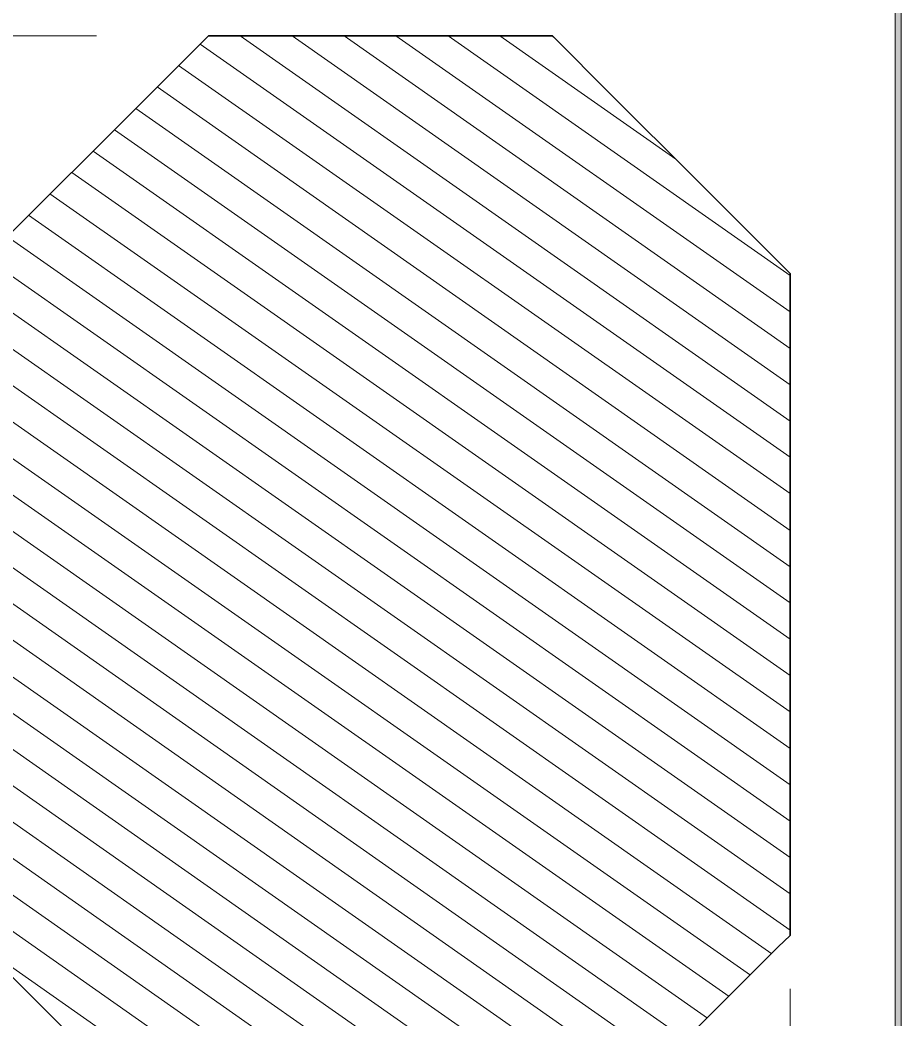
# Model space of a CAD drawing. Header units: inches. Extents: x -1525 to 612, y 0 to 1008.
# Drawn here: x -295.1 to -188.8, y 817.1 to 937.7 of the extents above; entities that cross this region are included whole.
import ezdxf

# ---------------------------------------------------------------- set-up
doc = ezdxf.new("R2010")
doc.units = ezdxf.units.IN
doc.header["$MEASUREMENT"] = 0
doc.layers.add('Layer 1', color=7, linetype='Continuous', lineweight=0)

# ---------------------------------------------------------------- blocks, each defined once
blk = doc.blocks.new('Block_2')
at = {"layer": 'Layer 1', "true_color": 0x000000, "transparency": 33554687}
h = blk.add_hatch(color=18, dxfattribs=at)
h.dxf.hatch_style = 2
h.paths.add_polyline_path([(-188.78, 990.18), (-189.5, 989.46), (-189.5, 683.52), (-349.1, 683.52), (-349.1, 989.46), (-189.5, 989.46), (-188.78, 990.18), (-349.82, 990.18), (-349.82, 682.8), (-188.78, 682.8), (-188.78, 990.18)])
at = {"layer": 'Layer 1', "color": 18, "lineweight": 9, "true_color": 0x000000}
for p, q in [((-285.86, 935.82), (-325.76, 935.82)), ((-268.52, 935.82), (-202.16, 889.32)), ((-262.28, 935.82), (-202.16, 893.7)), ((-255.98, 935.82), (-202.16, 898.08)), ((-249.74, 935.82), (-202.16, 902.52)), ((-243.44, 935.82), (-202.16, 906.9)), ((-237.2, 935.82), (-215.96, 920.94)), ((-230.9, 935.82), (-230.72, 935.64)), ((-273.38, 934.8), (-202.16, 884.94)), ((-275.96, 932.22), (-202.16, 880.56)), ((-278.54, 929.64), (-202.16, 876.12)), ((-281.12, 927.06), (-202.16, 871.74)), ((-283.7, 924.48), (-202.16, 867.36)), ((-286.28, 921.9), (-202.16, 862.98)), ((-288.86, 919.32), (-202.16, 858.6)), ((-291.5, 916.74), (-202.16, 854.22)), ((-294.08, 914.16), (-202.16, 849.78)), ((-296.66, 911.58), (-202.16, 845.4)), ((-299.24, 909), (-202.16, 841.02)), ((-301.04, 905.88), (-202.16, 836.64)), ((-301.04, 901.5), (-202.16, 832.26)), ((-301.04, 897.12), (-202.16, 827.88)), ((-301.04, 892.74), (-204.38, 825)), ((-301.04, 888.3), (-206.96, 822.42)), ((-301.04, 883.92), (-209.54, 819.84)), ((-301.04, 879.54), (-212.12, 817.26)), ((-301.04, 875.16), (-214.76, 814.68)), ((-301.04, 870.78), (-217.34, 812.1)), ((-301.04, 866.4), (-219.92, 809.52)), ((-301.04, 861.96), (-222.5, 806.94)), ((-301.04, 857.58), (-225.08, 804.36)), ((-301.04, 853.2), (-227.66, 801.78)), ((-301.04, 848.82), (-230.24, 799.2)), ((-301.04, 844.44), (-235.64, 798.6)), ((-301.04, 840.06), (-241.94, 798.6)), ((-301.04, 835.62), (-248.18, 798.6)), ((-301.04, 831.24), (-254.48, 798.6)), ((-299.78, 825.96), (-260.72, 798.6)), ((-202.16, 820.8), (-202.16, 802.8))]:
    blk.add_line(p, q, dxfattribs=at)
at = {"layer": 'Layer 1', "color": 18, "lineweight": 35, "true_color": 0x000000}
blk.add_line((-272.36, 935.82), (-230.84, 935.82), dxfattribs=at)
at = {"layer": 'Layer 1'}
blk.add_lwpolyline([(-188.78, 990.18), (-189.5, 989.46), (-189.5, 683.52), (-349.1, 683.52), (-349.1, 989.46), (-189.5, 989.46), (-188.78, 990.18), (-349.82, 990.18), (-349.82, 682.8), (-188.78, 682.8), (-188.78, 990.18)], dxfattribs=at)
at = {"layer": 'Layer 1', "color": 18, "lineweight": 9, "true_color": 0x000000}
for points in [[(-188.78, 990.18), (-349.82, 990.18), (-349.82, 682.8), (-188.78, 682.8)], [(-349.1, 989.46), (-189.5, 989.46), (-189.5, 683.52), (-349.1, 683.52)]]:
    blk.add_lwpolyline(points, close=True, dxfattribs=at)
at = {"layer": 'Layer 1', "color": 18, "lineweight": 35, "true_color": 0x000000}
for points in [[(-301.04, 827.22), (-301.04, 907.14), (-299.6, 908.58), (-295.34, 912.9), (-282.38, 925.8), (-272.36, 935.82)], [(-230.84, 935.82), (-229.4, 934.38), (-225.14, 930.06), (-212.18, 917.16), (-202.16, 907.14)], [(-202.16, 907.14), (-202.16, 827.22), (-203.6, 825.84), (-230.84, 798.6), (-272.36, 798.6)], [(-272.36, 798.6), (-278.12, 804.36), (-291.02, 817.2), (-301.04, 827.22)]]:
    blk.add_lwpolyline(points, dxfattribs=at)
blk = doc.blocks.new('Block_1')
at = {"layer": 'Layer 1'}
blk.add_blockref('Block_2', (0, 0), dxfattribs=at)

msp = doc.modelspace()

# ---------------------------------------------------------------- block references
at = {"layer": 'Layer 1'}
msp.add_blockref('Block_1', (0, 0), dxfattribs=at)

doc.saveas('drawing.dxf')
